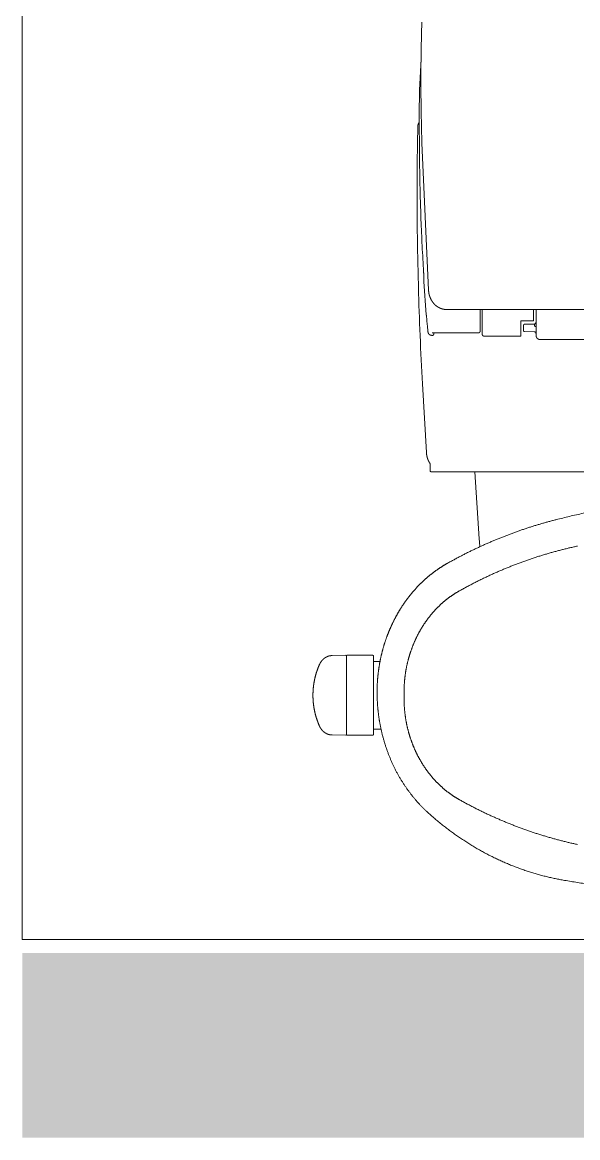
# Model space of a CAD drawing. Header units: millimetres. Extents: x -376000 to 292178, y -193032 to 188048.
# Drawn here: x -133552 to -133282, y -108181 to -107638 of the extents above; entities that cross this region are included whole.
import ezdxf

# ---------------------------------------------------------------- set-up
doc = ezdxf.new("R2010")
doc.units = ezdxf.units.MM
doc.layers.add('02_既存平面-内部建具・サッシ', color=7, linetype='Continuous', lineweight=18)
doc.layers.add('_区分表-C_A：塗（壁）-2 (2D)', color=7, linetype='Continuous', lineweight=5)
doc.layers.add('03_0.15', color=7, linetype='Continuous', lineweight=15, true_color=0x990099)
doc.layers.add('08_ハッチ・色', color=7, linetype='Continuous', lineweight=5, true_color=0x888888)

# ---------------------------------------------------------------- blocks, each defined once
blk = doc.blocks.new('グループ-417')
at = {"layer": '03_0.15'}
for p, q in [((-133357.99, -107655.86), (-133358.72, -107670.88)), ((-133358.78, -107673.18), (-133358.84, -107680.87)), ((-133358.84, -107680.87), (-133358.84, -107681.86)), ((-133358.84, -107681.86), (-133358.84, -107685.29)), ((-133358.84, -107685.29), (-133358.84, -107686.52)), ((-133358.84, -107686.52), (-133358.78, -107699.54)), ((-133357.58, -107696.53), (-133354.34, -107768.31)), ((-133359.7, -107747.59), (-133359.26, -107767.04)), ((-133356.69, -107760.53), (-133356.59, -107763.82)), ((-133356.58, -107764.06), (-133355.44, -107780.32)), ((-133355.31, -107780.66), (-133354.96, -107785.17)), ((-133023.81, -107777.73), (-133345.6, -107777.73)), ((-133329.17, -107777.73), (-133329.14, -107787.25)), ((-133328.2, -107789.68), (-133328.2, -107777.73)), ((-133303.27, -107783.27), (-133303.27, -107777.73)), ((-133301.95, -107790.31), (-133301.95, -107777.73)), ((-133329.14, -107788.1), (-133329.14, -107787.25)), ((-133303.27, -107783.27), (-133309.39, -107783.27)), ((-133309.39, -107783.27), (-133309.39, -107790.68)), ((-133308.08, -107787.95), (-133308.08, -107785.43)), ((-133307.65, -107784.93), (-133302.86, -107784.83)), ((-133302.7, -107784.92), (-133302.69, -107785.73)), ((-133302.66, -107784.86), (-133302.38, -107784.66)), ((-133352.89, -107790.31), (-133352.27, -107790.31)), ((-133352.58, -107789.09), (-133330.02, -107789.09)), ((-133351.83, -107789.81), (-133351.83, -107789.09)), ((-133309.39, -107790.68), (-133327.33, -107790.68)), ((-133307.65, -107788.45), (-133302.85, -107788.54)), ((-133184.7, -107792.31), (-133300.2, -107792.31)), ((-133357.31, -107813.9), (-133355.37, -107847.41)), ((-133353.58, -107852.81), (-133353.58, -107856.22)), ((-133353.19, -107856.72), (-133348.69, -107856.72)), ((-133348.69, -107856.72), (-133346.29, -107856.72)), ((-133346.29, -107856.72), (-133340.37, -107856.72)), ((-133340.37, -107856.72), (-133306.42, -107856.72)), ((-133331.76, -107856.72), (-133329.67, -107889.32)), ((-133306.42, -107856.72), (-133184.7, -107856.72)), ((-133401.35, -107946.22), (-133394.7, -107946.08)), ((-133394.26, -107946.58), (-133394.26, -107984.52)), ((-133381.57, -107946.07), (-133394, -107946.07)), ((-133381.13, -107946.57), (-133381.13, -107949.07)), ((-133381.13, -107949.07), (-133381.13, -107982.03)), ((-133377.98, -107949.07), (-133381.13, -107949.07)), ((-133366.27, -107964.05), (-133366.27, -107967.05)), ((-133381.13, -107982.03), (-133381.13, -107984.53)), ((-133377.48, -107982.03), (-133381.13, -107982.03)), ((-133401.35, -107984.88), (-133394.7, -107985.02)), ((-133381.57, -107985.03), (-133394, -107985.03))]:
    blk.add_line(p, q, dxfattribs=at)
at = {"layer": '03_0.15', "flags": 128}
for points in [[(-133357.62, -107637.91, 0.002354), (-133357.85, -107646.88, 0.002353), (-133357.99, -107655.86)], [(-133357.99, -107655.86, 0.005329), (-133358, -107676.2, 0.005329), (-133357.58, -107696.53)], [(-133358.72, -107670.88, 0.003416), (-133358.76, -107672.03, 0.003415), (-133358.78, -107673.18)], [(-133359.51, -107688.01, 0.005404), (-133359.93, -107717.8, 0.005404), (-133359.7, -107747.59)], [(-133358.78, -107699.54, 0.003893), (-133358.53, -107716.78, 0.003894), (-133358.02, -107734)], [(-133358.02, -107734, 0.002604), (-133357.45, -107746.79, 0.002605), (-133356.74, -107759.58)], [(-133356.69, -107760.53, 0.003787), (-133356.71, -107760.05, 0.003788), (-133356.74, -107759.58)], [(-133356.59, -107763.82, 0.003548), (-133356.58, -107763.94, 0.003549), (-133356.58, -107764.06)], [(-133359.26, -107767.04, 0.003332), (-133358.44, -107790.47, 0.003333), (-133357.31, -107813.9)], [(-133354.96, -107785.17, 0.00467), (-133354.81, -107786.87, 0.004674), (-133354.62, -107788.57)], [(-133329.67, -107889.32, 0.003597), (-133329.52, -107891.28, 0.003599), (-133329.35, -107893.23)]]:
    blk.add_lwpolyline(points, format="xyb", dxfattribs=at)
at = {"layer": '03_0.15'}
for points, knots in [([(-133358.84, -107686.52), (-133358.96, -107686.68), (-133359.18, -107687.02), (-133359.35, -107687.4), (-133359.47, -107687.8), (-133359.51, -107688.01)], [0, 0, 0, 0.249982, 0.499977, 0.749984, 1, 1, 1]), ([(-133354.34, -107768.31), (-133354.31, -107768.78), (-133354.25, -107769.25), (-133354.19, -107769.72), (-133354.09, -107770.18), (-133353.99, -107770.64), (-133353.85, -107771.08), (-133353.71, -107771.53), (-133353.54, -107771.96), (-133353.36, -107772.38), (-133353.15, -107772.79), (-133352.94, -107773.2), (-133352.7, -107773.58), (-133352.46, -107773.97), (-133352.18, -107774.32), (-133351.91, -107774.68), (-133351.61, -107775), (-133351.31, -107775.33), (-133350.98, -107775.62), (-133350.66, -107775.91), (-133350.31, -107776.17), (-133349.96, -107776.42), (-133349.59, -107776.64), (-133349.22, -107776.85), (-133348.83, -107777.03), (-133348.45, -107777.2), (-133348.05, -107777.33), (-133347.65, -107777.47), (-133347.25, -107777.55), (-133346.84, -107777.64), (-133346.43, -107777.69), (-133346.02, -107777.73), (-133345.6, -107777.73)], [0, 0, 0, 0.062511, 0.062511, 0.125021, 0.125021, 0.18753, 0.18753, 0.250038, 0.250038, 0.312545, 0.312545, 0.37505, 0.37505, 0.437553, 0.437553, 0.500054, 0.500054, 0.562553, 0.562553, 0.62505, 0.62505, 0.687545, 0.687545, 0.750039, 0.750039, 0.81253, 0.81253, 0.875021, 0.875021, 0.937511, 0.937511, 1, 1, 1]), ([(-133355.44, -107780.32), (-133355.44, -107780.35), (-133355.44, -107780.39), (-133355.43, -107780.44), (-133355.41, -107780.48), (-133355.4, -107780.53), (-133355.38, -107780.57), (-133355.35, -107780.61), (-133355.32, -107780.64), (-133355.31, -107780.66)], [0, 0, 0, 0.125008, 0.250014, 0.375019, 0.500022, 0.625021, 0.750018, 0.875011, 1, 1, 1]), ([(-133307.65, -107784.93), (-133307.67, -107784.93), (-133307.71, -107784.93), (-133307.75, -107784.94), (-133307.8, -107784.96), (-133307.83, -107784.98), (-133307.87, -107785), (-133307.91, -107785.03), (-133307.94, -107785.06), (-133307.97, -107785.09), (-133308, -107785.13), (-133308.02, -107785.17), (-133308.04, -107785.21), (-133308.05, -107785.26), (-133308.07, -107785.31), (-133308.08, -107785.35), (-133308.08, -107785.4), (-133308.08, -107785.43)], [0, 0, 0, 0.062489, 0.124978, 0.187468, 0.24996, 0.312453, 0.374948, 0.437445, 0.499945, 0.562446, 0.62495, 0.687455, 0.749962, 0.81247, 0.87498, 0.93749, 1, 1, 1]), ([(-133302.86, -107784.83), (-133302.82, -107784.83), (-133302.74, -107784.81), (-133302.66, -107784.79), (-133302.58, -107784.76), (-133302.51, -107784.72), (-133302.44, -107784.67), (-133302.37, -107784.61), (-133302.31, -107784.55), (-133302.25, -107784.48), (-133302.2, -107784.41), (-133302.16, -107784.33), (-133302.12, -107784.24), (-133302.09, -107784.16), (-133302.07, -107784.07), (-133302.05, -107783.97), (-133302.05, -107783.88), (-133302.05, -107783.83)], [0, 0, 0, 0.062489, 0.124978, 0.187469, 0.249961, 0.312454, 0.37495, 0.437448, 0.499947, 0.562449, 0.624952, 0.687457, 0.749964, 0.812472, 0.874981, 0.93749, 1, 1, 1]), ([(-133302.66, -107784.86), (-133302.67, -107784.87), (-133302.68, -107784.88), (-133302.69, -107784.9), (-133302.7, -107784.91), (-133302.7, -107784.92)], [0, 0, 0, 0.249974, 0.499967, 0.749977, 1, 1, 1]), ([(-133302.69, -107785.73), (-133302.69, -107785.74), (-133302.69, -107785.75), (-133302.69, -107785.75)], [0, 0, 0, 0.500029, 1, 1, 1]), ([(-133302.69, -107785.75), (-133302.68, -107785.76), (-133302.65, -107785.78), (-133302.63, -107785.79)], [0, 0, 0, 0.500016, 1, 1, 1]), ([(-133302.38, -107784.66), (-133302.35, -107784.63), (-133302.28, -107784.56), (-133302.21, -107784.49), (-133302.16, -107784.4), (-133302.13, -107784.36)], [0, 0, 0, 0.249986, 0.499981, 0.749986, 1, 1, 1]), ([(-133301.96, -107786.36), (-133301.96, -107786.33), (-133301.98, -107786.28), (-133302, -107786.23), (-133302.03, -107786.18), (-133302.06, -107786.14), (-133302.09, -107786.1), (-133302.13, -107786.06), (-133302.17, -107786.03), (-133302.19, -107786.02)], [0, 0, 0, 0.125014, 0.250026, 0.375033, 0.500037, 0.625035, 0.750029, 0.875017, 1, 1, 1]), ([(-133302.13, -107784.36), (-133302.1, -107784.3), (-133302.06, -107784.17), (-133302.04, -107784.04), (-133302.04, -107783.9), (-133302.05, -107783.83)], [0, 0, 0, 0.249989, 0.499989, 0.749994, 1, 1, 1]), ([(-133354.62, -107788.57), (-133354.61, -107788.66), (-133354.58, -107788.84), (-133354.53, -107789.01), (-133354.47, -107789.17), (-133354.39, -107789.33), (-133354.31, -107789.48), (-133354.21, -107789.62), (-133354.1, -107789.75), (-133353.98, -107789.87), (-133353.86, -107789.98), (-133353.72, -107790.07), (-133353.58, -107790.15), (-133353.43, -107790.21), (-133353.28, -107790.26), (-133353.12, -107790.29), (-133352.97, -107790.31), (-133352.89, -107790.31)], [0, 0, 0, 0.062511, 0.12502, 0.187529, 0.250037, 0.312543, 0.375048, 0.43755, 0.500051, 0.56255, 0.625047, 0.687542, 0.750036, 0.812528, 0.87502, 0.93751, 1, 1, 1]), ([(-133352.27, -107790.31), (-133352.25, -107790.31), (-133352.2, -107790.3), (-133352.16, -107790.29), (-133352.12, -107790.28), (-133352.08, -107790.26), (-133352.04, -107790.24), (-133352.01, -107790.21), (-133351.97, -107790.18), (-133351.94, -107790.14), (-133351.92, -107790.11), (-133351.89, -107790.06), (-133351.87, -107790.02), (-133351.85, -107789.98), (-133351.84, -107789.93), (-133351.83, -107789.88), (-133351.83, -107789.83), (-133351.83, -107789.81)], [0, 0, 0, 0.062489, 0.124978, 0.187468, 0.249959, 0.312453, 0.374948, 0.437445, 0.499944, 0.562445, 0.624949, 0.687454, 0.749961, 0.81247, 0.874979, 0.937489, 1, 1, 1]), ([(-133330.02, -107789.09), (-133329.98, -107789.09), (-133329.89, -107789.09), (-133329.81, -107789.07), (-133329.72, -107789.04), (-133329.65, -107789), (-133329.57, -107788.96), (-133329.5, -107788.9), (-133329.43, -107788.84), (-133329.37, -107788.77), (-133329.32, -107788.7), (-133329.27, -107788.62), (-133329.23, -107788.53), (-133329.2, -107788.44), (-133329.17, -107788.35), (-133329.15, -107788.25), (-133329.14, -107788.15), (-133329.14, -107788.1)], [0, 0, 0, 0.062489, 0.124978, 0.187468, 0.24996, 0.312453, 0.374948, 0.437445, 0.499944, 0.562446, 0.624949, 0.687454, 0.749961, 0.81247, 0.874979, 0.937489, 1, 1, 1]), ([(-133328.2, -107789.68), (-133328.2, -107789.73), (-133328.2, -107789.82), (-133328.18, -107789.92), (-133328.15, -107790.01), (-133328.12, -107790.11), (-133328.08, -107790.19), (-133328.03, -107790.27), (-133327.98, -107790.35), (-133327.92, -107790.42), (-133327.85, -107790.48), (-133327.78, -107790.54), (-133327.7, -107790.58), (-133327.62, -107790.62), (-133327.54, -107790.65), (-133327.46, -107790.67), (-133327.37, -107790.68), (-133327.33, -107790.68)], [0, 0, 0, 0.062511, 0.125021, 0.18753, 0.250039, 0.312546, 0.375051, 0.437555, 0.500056, 0.562555, 0.625052, 0.687547, 0.750041, 0.812532, 0.875022, 0.937511, 1, 1, 1]), ([(-133308.08, -107787.95), (-133308.08, -107787.97), (-133308.08, -107788.02), (-133308.07, -107788.07), (-133308.05, -107788.11), (-133308.04, -107788.16), (-133308.02, -107788.2), (-133308, -107788.24), (-133307.97, -107788.28), (-133307.94, -107788.31), (-133307.91, -107788.34), (-133307.87, -107788.37), (-133307.83, -107788.4), (-133307.8, -107788.41), (-133307.75, -107788.43), (-133307.71, -107788.44), (-133307.67, -107788.44), (-133307.65, -107788.45)], [0, 0, 0, 0.06251, 0.12502, 0.18753, 0.250038, 0.312545, 0.37505, 0.437554, 0.500055, 0.562555, 0.625052, 0.687547, 0.75004, 0.812532, 0.875022, 0.937511, 1, 1, 1]), ([(-133301.99, -107789.54), (-133301.99, -107789.49), (-133302, -107789.39), (-133302.01, -107789.3), (-133302.04, -107789.21), (-133302.07, -107789.12), (-133302.11, -107789.03), (-133302.16, -107788.95), (-133302.21, -107788.87), (-133302.27, -107788.81), (-133302.33, -107788.74), (-133302.41, -107788.69), (-133302.48, -107788.64), (-133302.56, -107788.6), (-133302.64, -107788.57), (-133302.72, -107788.55), (-133302.81, -107788.54), (-133302.85, -107788.54)], [0, 0, 0, 0.06251, 0.12502, 0.18753, 0.250038, 0.312545, 0.37505, 0.437554, 0.500055, 0.562555, 0.625052, 0.687547, 0.75004, 0.812532, 0.875022, 0.937511, 1, 1, 1]), ([(-133301.95, -107790.31), (-133301.95, -107790.41), (-133301.94, -107790.6), (-133301.9, -107790.79), (-133301.85, -107790.98), (-133301.79, -107791.16), (-133301.71, -107791.34), (-133301.61, -107791.5), (-133301.5, -107791.65), (-133301.38, -107791.79), (-133301.25, -107791.91), (-133301.1, -107792.02), (-133300.95, -107792.12), (-133300.79, -107792.19), (-133300.63, -107792.25), (-133300.46, -107792.29), (-133300.29, -107792.31), (-133300.2, -107792.31)], [0, 0, 0, 0.062511, 0.125021, 0.18753, 0.250039, 0.312546, 0.375051, 0.437555, 0.500056, 0.562555, 0.625052, 0.687547, 0.750041, 0.812532, 0.875022, 0.937511, 1, 1, 1]), ([(-133355.37, -107847.41), (-133355.33, -107848.14), (-133355.19, -107848.86), (-133355.05, -107849.58), (-133354.82, -107850.26), (-133354.6, -107850.95), (-133354.28, -107851.59), (-133353.97, -107852.23), (-133353.58, -107852.81)], [0, 0, 0, 0.250013, 0.250013, 0.500019, 0.500019, 0.750016, 0.750016, 1, 1, 1]), ([(-133353.58, -107856.22), (-133353.58, -107856.26), (-133353.57, -107856.33), (-133353.55, -107856.39), (-133353.53, -107856.46), (-133353.51, -107856.49)], [0, 0, 0, 0.250009, 0.500015, 0.750013, 1, 1, 1]), ([(-133353.51, -107856.49), (-133353.5, -107856.51), (-133353.47, -107856.56), (-133353.43, -107856.6), (-133353.39, -107856.63), (-133353.35, -107856.66), (-133353.31, -107856.68), (-133353.26, -107856.7), (-133353.22, -107856.72), (-133353.19, -107856.72)], [0, 0, 0, 0.125016, 0.250028, 0.375035, 0.500036, 0.625033, 0.750025, 0.875014, 1, 1, 1]), ([(-133184.71, -107866.67), (-133211.62, -107866.68), (-133238.38, -107869.98), (-133265.14, -107873.29), (-133291.43, -107879.86)], [0, 0, 0, 0.499998, 0.499998, 1, 1, 1]), ([(-133291.43, -107879.86), (-133305.39, -107883.35), (-133318.88, -107888.73), (-133332.37, -107894.12), (-133345.19, -107901.32)], [0, 0, 0, 0.499992, 0.499992, 1, 1, 1]), ([(-133281.78, -107892.91), (-133296.78, -107896.11), (-133311.26, -107901.6), (-133325.73, -107907.09), (-133339.42, -107914.78)], [0, 0, 0, 0.49999, 0.49999, 1, 1, 1]), ([(-133345.19, -107901.32), (-133348.28, -107903.06), (-133351.17, -107905.17), (-133354.07, -107907.29), (-133356.74, -107909.76), (-133359.41, -107912.24), (-133361.82, -107915.04), (-133364.24, -107917.84), (-133366.36, -107920.93), (-133368.48, -107924.02), (-133370.28, -107927.36), (-133372.09, -107930.7), (-133373.55, -107934.25), (-133375.02, -107937.8), (-133376.13, -107941.52), (-133377.24, -107945.24), (-133377.98, -107949.07)], [0, 0, 0, 0.124983, 0.124983, 0.249971, 0.249971, 0.374964, 0.374964, 0.499963, 0.499963, 0.624966, 0.624966, 0.749974, 0.749974, 0.874986, 0.874986, 1, 1, 1]), ([(-133339.42, -107914.78), (-133342.43, -107916.47), (-133345.2, -107918.62), (-133347.97, -107920.77), (-133350.46, -107923.34), (-133352.94, -107925.91), (-133355.09, -107928.85), (-133357.24, -107931.79), (-133359.01, -107935.04), (-133360.78, -107938.29), (-133362.14, -107941.79), (-133363.5, -107945.29), (-133364.42, -107948.97), (-133365.34, -107952.65), (-133365.81, -107956.43), (-133366.27, -107960.23), (-133366.27, -107964.05)], [0, 0, 0, 0.124977, 0.124977, 0.249962, 0.249962, 0.374954, 0.374954, 0.499953, 0.499953, 0.624959, 0.624959, 0.74997, 0.74997, 0.874984, 0.874984, 1, 1, 1]), ([(-133407.45, -107950.54), (-133408.23, -107952.27), (-133408.83, -107954.1), (-133409.43, -107955.93), (-133409.83, -107957.83), (-133410.23, -107959.72), (-133410.44, -107961.66), (-133410.64, -107963.6), (-133410.64, -107965.55), (-133410.64, -107967.5), (-133410.44, -107969.44), (-133410.23, -107971.38), (-133409.83, -107973.27), (-133409.43, -107975.17), (-133408.83, -107977), (-133408.23, -107978.83), (-133407.45, -107980.56)], [0, 0, 0, 0.124996, 0.124996, 0.249995, 0.249995, 0.374997, 0.374997, 0.5, 0.5, 0.625003, 0.625003, 0.750005, 0.750005, 0.875004, 0.875004, 1, 1, 1]), ([(-133401.35, -107946.22), (-133401.82, -107946.23), (-133402.29, -107946.31), (-133402.75, -107946.39), (-133403.21, -107946.54), (-133403.66, -107946.69), (-133404.09, -107946.91), (-133404.52, -107947.13), (-133404.92, -107947.42), (-133405.32, -107947.7), (-133405.69, -107948.05), (-133406.05, -107948.39), (-133406.37, -107948.78), (-133406.69, -107949.18), (-133406.96, -107949.62), (-133407.23, -107950.06), (-133407.45, -107950.54)], [0, 0, 0, 0.124983, 0.124983, 0.249967, 0.249967, 0.374957, 0.374957, 0.499952, 0.499952, 0.624953, 0.624953, 0.749962, 0.749962, 0.874978, 0.874978, 1, 1, 1]), ([(-133394.26, -107946.58), (-133394.26, -107946.56), (-133394.26, -107946.51), (-133394.27, -107946.46), (-133394.28, -107946.41), (-133394.3, -107946.37), (-133394.32, -107946.32), (-133394.35, -107946.28), (-133394.37, -107946.24), (-133394.41, -107946.21), (-133394.44, -107946.18), (-133394.48, -107946.15), (-133394.51, -107946.13), (-133394.55, -107946.11), (-133394.6, -107946.1), (-133394.64, -107946.09), (-133394.68, -107946.08), (-133394.7, -107946.08)], [0, 0, 0, 0.062511, 0.125021, 0.187531, 0.250039, 0.312546, 0.375052, 0.437555, 0.500057, 0.562556, 0.625053, 0.687548, 0.750041, 0.812532, 0.875022, 0.937511, 1, 1, 1]), ([(-133394, -107946.07), (-133394.01, -107946.07), (-133394.03, -107946.08), (-133394.06, -107946.08), (-133394.08, -107946.09), (-133394.11, -107946.1), (-133394.13, -107946.12), (-133394.15, -107946.13), (-133394.17, -107946.15), (-133394.19, -107946.17), (-133394.21, -107946.2), (-133394.22, -107946.22), (-133394.23, -107946.25), (-133394.24, -107946.27), (-133394.25, -107946.3), (-133394.26, -107946.33), (-133394.26, -107946.36), (-133394.26, -107946.37)], [0, 0, 0, 0.062489, 0.124978, 0.187468, 0.249959, 0.312453, 0.374948, 0.437445, 0.499944, 0.562445, 0.624949, 0.687454, 0.749961, 0.81247, 0.874979, 0.937489, 1, 1, 1]), ([(-133381.13, -107946.57), (-133381.13, -107946.55), (-133381.14, -107946.5), (-133381.15, -107946.45), (-133381.16, -107946.41), (-133381.18, -107946.36), (-133381.2, -107946.32), (-133381.22, -107946.28), (-133381.25, -107946.24), (-133381.28, -107946.2), (-133381.31, -107946.17), (-133381.35, -107946.15), (-133381.38, -107946.12), (-133381.42, -107946.1), (-133381.46, -107946.09), (-133381.51, -107946.08), (-133381.55, -107946.07), (-133381.57, -107946.07)], [0, 0, 0, 0.062511, 0.125021, 0.18753, 0.250039, 0.312546, 0.375051, 0.437555, 0.500056, 0.562555, 0.625052, 0.687547, 0.750041, 0.812532, 0.875022, 0.937511, 1, 1, 1]), ([(-133377.98, -107949.07), (-133378.68, -107952.76), (-133379.04, -107956.52), (-133379.4, -107960.27), (-133379.4, -107964.05)], [0, 0, 0, 0.499998, 0.499998, 1, 1, 1]), ([(-133379.4, -107964.05), (-133379.4, -107968.6), (-133378.92, -107973.11), (-133378.43, -107977.62), (-133377.48, -107982.03)], [0, 0, 0, 0.500003, 0.500003, 1, 1, 1]), ([(-133366.27, -107967.05), (-133366.27, -107970.88), (-133365.81, -107974.67), (-133365.34, -107978.47), (-133364.42, -107982.15), (-133363.49, -107985.83), (-133362.13, -107989.34), (-133360.77, -107992.84), (-133359, -107996.09), (-133357.22, -107999.34), (-133355.07, -108002.28), (-133352.92, -108005.22), (-133350.43, -108007.79), (-133347.94, -108010.36), (-133345.16, -108012.51), (-133342.38, -108014.66), (-133339.37, -108016.35)], [0, 0, 0, 0.125016, 0.125016, 0.25003, 0.25003, 0.375041, 0.375041, 0.500047, 0.500047, 0.625046, 0.625046, 0.750038, 0.750038, 0.875023, 0.875023, 1, 1, 1]), ([(-133407.45, -107980.56), (-133407.23, -107981.04), (-133406.96, -107981.48), (-133406.69, -107981.92), (-133406.37, -107982.32), (-133406.05, -107982.71), (-133405.69, -107983.06), (-133405.32, -107983.4), (-133404.92, -107983.68), (-133404.52, -107983.97), (-133404.09, -107984.19), (-133403.66, -107984.41), (-133403.21, -107984.56), (-133402.75, -107984.71), (-133402.29, -107984.79), (-133401.82, -107984.88), (-133401.35, -107984.88)], [0, 0, 0, 0.125022, 0.125022, 0.250038, 0.250038, 0.375047, 0.375047, 0.500048, 0.500048, 0.625043, 0.625043, 0.750033, 0.750033, 0.875017, 0.875017, 1, 1, 1]), ([(-133377.48, -107982.03), (-133376.18, -107988.01), (-133374.05, -107993.67), (-133371.91, -107999.33), (-133369, -108004.52), (-133366.08, -108009.7), (-133362.46, -108014.27), (-133358.84, -108018.84), (-133354.62, -108022.68)], [0, 0, 0, 0.250024, 0.250024, 0.500034, 0.500034, 0.750027, 0.750027, 1, 1, 1]), ([(-133394.7, -107985.02), (-133394.68, -107985.02), (-133394.64, -107985.01), (-133394.6, -107985), (-133394.55, -107984.99), (-133394.51, -107984.97), (-133394.48, -107984.95), (-133394.44, -107984.92), (-133394.41, -107984.89), (-133394.37, -107984.86), (-133394.35, -107984.82), (-133394.32, -107984.78), (-133394.3, -107984.73), (-133394.28, -107984.69), (-133394.27, -107984.64), (-133394.26, -107984.59), (-133394.26, -107984.54), (-133394.26, -107984.52)], [0, 0, 0, 0.062489, 0.124978, 0.187468, 0.249959, 0.312452, 0.374947, 0.437444, 0.499943, 0.562445, 0.624948, 0.687454, 0.749961, 0.812469, 0.874979, 0.937489, 1, 1, 1]), ([(-133394.26, -107984.73), (-133394.26, -107984.74), (-133394.26, -107984.77), (-133394.25, -107984.8), (-133394.24, -107984.83), (-133394.23, -107984.85), (-133394.22, -107984.88), (-133394.21, -107984.9), (-133394.19, -107984.93), (-133394.17, -107984.95), (-133394.15, -107984.97), (-133394.13, -107984.98), (-133394.11, -107985), (-133394.08, -107985.01), (-133394.06, -107985.02), (-133394.03, -107985.02), (-133394.01, -107985.03), (-133394, -107985.03)], [0, 0, 0, 0.062511, 0.125021, 0.18753, 0.250039, 0.312546, 0.375051, 0.437555, 0.500056, 0.562555, 0.625052, 0.687547, 0.750041, 0.812532, 0.875022, 0.937511, 1, 1, 1]), ([(-133381.57, -107985.03), (-133381.55, -107985.03), (-133381.51, -107985.02), (-133381.46, -107985.01), (-133381.42, -107985), (-133381.38, -107984.98), (-133381.35, -107984.96), (-133381.31, -107984.93), (-133381.28, -107984.9), (-133381.25, -107984.86), (-133381.22, -107984.82), (-133381.2, -107984.78), (-133381.18, -107984.74), (-133381.16, -107984.69), (-133381.15, -107984.65), (-133381.14, -107984.6), (-133381.13, -107984.55), (-133381.13, -107984.53)], [0, 0, 0, 0.062489, 0.124978, 0.187468, 0.249959, 0.312453, 0.374948, 0.437445, 0.499944, 0.562445, 0.624949, 0.687454, 0.749961, 0.81247, 0.874979, 0.937489, 1, 1, 1]), ([(-133339.37, -108016.35), (-133325.69, -108024.03), (-133311.23, -108029.51), (-133296.77, -108035), (-133281.78, -108038.19)], [0, 0, 0, 0.50001, 0.50001, 1, 1, 1]), ([(-133354.62, -108022.68), (-133347.44, -108029.2), (-133339.57, -108034.59), (-133331.71, -108039.98), (-133323.3, -108044.16), (-133314.88, -108048.33), (-133306.07, -108051.22), (-133297.25, -108054.1), (-133288.17, -108055.65)], [0, 0, 0, 0.250017, 0.250017, 0.500021, 0.500021, 0.750015, 0.750015, 1, 1, 1])]:
    blk.add_open_spline(points, degree=2, knots=knots, dxfattribs=at)
for points in [[(-133302.19, -107786.02), (-133302.41, -107785.9), (-133302.63, -107785.79)], [(-133301.99, -107789.54), (-133301.89, -107786.69), (-133302.05, -107783.83)], [(-133288.17, -108055.65), (-133236.73, -108064.41), (-133184.71, -108064.43)]]:
    blk.add_open_spline(points, degree=2, dxfattribs=at)
blk = doc.blocks.new('グループ-418')
at = {"layer": '03_0.15', "flags": 128}
blk.add_lwpolyline([(-133552.21, -106486.4), (-132852.21, -106486.4), (-132852.21, -108084.4), (-133552.21, -108084.4)], close=True, dxfattribs=at)
at = {"layer": '03_0.15', "color": 7}
blk.add_blockref('グループ-417', (0, 0), dxfattribs=at)
blk = doc.blocks.new('区分表-C_A：塗（壁）-2 (2D)')
at = {"layer": '08_ハッチ・色', "color": 141}
blk.add_solid([(-133552.21, -108090.95), (-133552.21, -108180.95), (-130522.21, -108090.95), (-130522.21, -108180.95)], dxfattribs=at)
at = {"layer": '02_既存平面-内部建具・サッシ', "color": 7, "transparency": 33554559}
blk.add_blockref('グループ-418', (0, 0), dxfattribs=at)

msp = doc.modelspace()

# ---------------------------------------------------------------- block references
at = {"layer": '_区分表-C_A：塗（壁）-2 (2D)'}
msp.add_blockref('区分表-C_A：塗（壁）-2 (2D)', (0, 0), dxfattribs=at)

doc.saveas('drawing.dxf')
